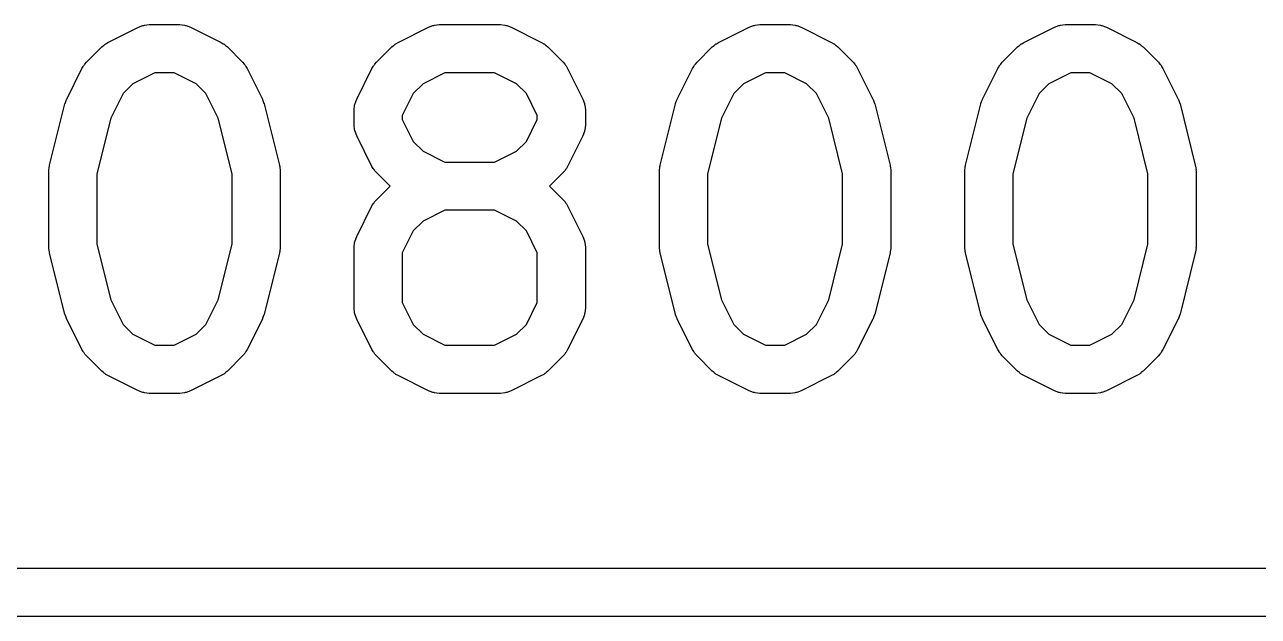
# Model space of a CAD drawing. Header units: inches. Extents: x 5.01 to 6.93, y -5.96 to -2.38.
# Drawn here: x 5.9854 to 6.1369, y -5.9337 to -5.8611 of the extents above; entities that cross this region are included whole.
import ezdxf

# ---------------------------------------------------------------- set-up
doc = ezdxf.new("R2010")
doc.units = ezdxf.units.IN
doc.header["$MEASUREMENT"] = 0
doc.layers.add('F.Silkscreen', color=41, linetype='CONTINUOUS', true_color=0xf2eda1)

msp = doc.modelspace()

# ---------------------------------------------------------------- linework, layer by layer
at = {"layer": 'F.Silkscreen', "linetype": 'CONTINUOUS'}
for p, q in [((5.99561, -5.86326), (5.99936, -5.86138)), ((5.99936, -5.86138), (5.9999, -5.86118)), ((5.9999, -5.86118), (6, -5.86117)), ((6, -5.86117), (6.0001, -5.86113)), ((6.0001, -5.86113), (6.00068, -5.86107)), ((6.00068, -5.86107), (6.00443, -5.86107)), ((6.00443, -5.86107), (6.005, -5.86113)), ((6.005, -5.86113), (6.0051, -5.86117)), ((6.0051, -5.86117), (6.00521, -5.86118)), ((6.00521, -5.86118), (6.00575, -5.86138)), ((6.00575, -5.86138), (6.0095, -5.86326)), ((6.03123, -5.86326), (6.03498, -5.86138)), ((6.03498, -5.86138), (6.03552, -5.86118)), ((6.03552, -5.86118), (6.03562, -5.86117)), ((6.03562, -5.86117), (6.03572, -5.86113)), ((6.03572, -5.86113), (6.0363, -5.86107)), ((6.0363, -5.86107), (6.0438, -5.86107)), ((6.0438, -5.86107), (6.04437, -5.86113)), ((6.04437, -5.86113), (6.04447, -5.86117)), ((6.04447, -5.86117), (6.04458, -5.86118)), ((6.04458, -5.86118), (6.04512, -5.86138)), ((6.04512, -5.86138), (6.04887, -5.86326)), ((6.0706, -5.86326), (6.07435, -5.86138)), ((6.07435, -5.86138), (6.07489, -5.86118)), ((6.07489, -5.86118), (6.075, -5.86117)), ((6.075, -5.86117), (6.07509, -5.86113)), ((6.07509, -5.86113), (6.07567, -5.86107)), ((6.07567, -5.86107), (6.07942, -5.86107)), ((6.07942, -5.86107), (6.07999, -5.86113)), ((6.07999, -5.86113), (6.08009, -5.86117)), ((6.08009, -5.86117), (6.0802, -5.86118)), ((6.0802, -5.86118), (6.08074, -5.86138)), ((6.08074, -5.86138), (6.08449, -5.86326)), ((6.10809, -5.86326), (6.11184, -5.86138)), ((6.11184, -5.86138), (6.11238, -5.86118)), ((6.11238, -5.86118), (6.11249, -5.86117)), ((6.11249, -5.86117), (6.11259, -5.86113)), ((6.11259, -5.86113), (6.11316, -5.86107)), ((6.11316, -5.86107), (6.11691, -5.86107)), ((6.11691, -5.86107), (6.11749, -5.86113)), ((6.11749, -5.86113), (6.11759, -5.86117)), ((6.11759, -5.86117), (6.11769, -5.86118)), ((6.11769, -5.86118), (6.11823, -5.86138)), ((6.11823, -5.86138), (6.12198, -5.86326)), ((5.99484, -5.86381), (5.99507, -5.86363)), ((5.99507, -5.86363), (5.99512, -5.86357)), ((5.99512, -5.86357), (5.99521, -5.86351)), ((5.99521, -5.86351), (5.99529, -5.86344)), ((5.99529, -5.86344), (5.99536, -5.86341)), ((5.99536, -5.86341), (5.99561, -5.86326)), ((6.0095, -5.86326), (6.00975, -5.86341)), ((6.00975, -5.86341), (6.00982, -5.86344)), ((6.00982, -5.86344), (6.0099, -5.86351)), ((6.0099, -5.86351), (6.00999, -5.86357)), ((6.00999, -5.86357), (6.01004, -5.86363)), ((6.01004, -5.86363), (6.01027, -5.86381)), ((6.03046, -5.86381), (6.03069, -5.86363)), ((6.03069, -5.86363), (6.03074, -5.86357)), ((6.03074, -5.86357), (6.03083, -5.86351)), ((6.03083, -5.86351), (6.03091, -5.86344)), ((6.03091, -5.86344), (6.03098, -5.86341)), ((6.03098, -5.86341), (6.03123, -5.86326)), ((6.04887, -5.86326), (6.04912, -5.86341)), ((6.04912, -5.86341), (6.04919, -5.86344)), ((6.04919, -5.86344), (6.04927, -5.86351)), ((6.04927, -5.86351), (6.04936, -5.86357)), ((6.04936, -5.86357), (6.04941, -5.86363)), ((6.04941, -5.86363), (6.04964, -5.86381)), ((6.06983, -5.86381), (6.07006, -5.86363)), ((6.07006, -5.86363), (6.07011, -5.86357)), ((6.07011, -5.86357), (6.0702, -5.86351)), ((6.0702, -5.86351), (6.07028, -5.86344)), ((6.07028, -5.86344), (6.07035, -5.86341)), ((6.07035, -5.86341), (6.0706, -5.86326)), ((6.08449, -5.86326), (6.08474, -5.86341)), ((6.08474, -5.86341), (6.08481, -5.86344)), ((6.08481, -5.86344), (6.08489, -5.86351)), ((6.08489, -5.86351), (6.08498, -5.86357)), ((6.08498, -5.86357), (6.08503, -5.86363)), ((6.08503, -5.86363), (6.08526, -5.86381)), ((6.10733, -5.86381), (6.10755, -5.86363)), ((6.10755, -5.86363), (6.1076, -5.86357)), ((6.1076, -5.86357), (6.10769, -5.86351)), ((6.10769, -5.86351), (6.10777, -5.86344)), ((6.10777, -5.86344), (6.10785, -5.86341)), ((6.10785, -5.86341), (6.10809, -5.86326)), ((6.12198, -5.86326), (6.12223, -5.86341)), ((6.12223, -5.86341), (6.1223, -5.86344)), ((6.1223, -5.86344), (6.12238, -5.86351)), ((6.12238, -5.86351), (6.12247, -5.86357)), ((6.12247, -5.86357), (6.12252, -5.86363)), ((6.12252, -5.86363), (6.12275, -5.86381)), ((5.99297, -5.86569), (5.99484, -5.86381)), ((6.01027, -5.86381), (6.01214, -5.86569)), ((6.02859, -5.86569), (6.03046, -5.86381)), ((6.04964, -5.86381), (6.05151, -5.86569)), ((6.06796, -5.86569), (6.06983, -5.86381)), ((6.08526, -5.86381), (6.08713, -5.86569)), ((6.10545, -5.86569), (6.10733, -5.86381)), ((6.12275, -5.86381), (6.12463, -5.86569)), ((5.99054, -5.8702), (5.99241, -5.86645)), ((5.99241, -5.86645), (5.99257, -5.86621)), ((5.99257, -5.86621), (5.9926, -5.86613)), ((5.9926, -5.86613), (5.99267, -5.86605)), ((5.99267, -5.86605), (5.99272, -5.86596)), ((5.99272, -5.86596), (5.99278, -5.86591)), ((5.99278, -5.86591), (5.99297, -5.86569)), ((6.01214, -5.86569), (6.01233, -5.86591)), ((6.01233, -5.86591), (6.01238, -5.86596)), ((6.01238, -5.86596), (6.01244, -5.86605)), ((6.01244, -5.86605), (6.01251, -5.86613)), ((6.01251, -5.86613), (6.01254, -5.86621)), ((6.01254, -5.86621), (6.01269, -5.86645)), ((6.01269, -5.86645), (6.01457, -5.8702)), ((6.02616, -5.8702), (6.02803, -5.86645)), ((6.02803, -5.86645), (6.02819, -5.86621)), ((6.02819, -5.86621), (6.02822, -5.86613)), ((6.02822, -5.86613), (6.02829, -5.86605)), ((6.02829, -5.86605), (6.02834, -5.86596)), ((6.02834, -5.86596), (6.0284, -5.86591)), ((6.0284, -5.86591), (6.02859, -5.86569)), ((6.05151, -5.86569), (6.0517, -5.86591)), ((6.0517, -5.86591), (6.05176, -5.86596)), ((6.05176, -5.86596), (6.05181, -5.86605)), ((6.05181, -5.86605), (6.05188, -5.86613)), ((6.05188, -5.86613), (6.05191, -5.86621)), ((6.05191, -5.86621), (6.05206, -5.86645)), ((6.05206, -5.86645), (6.05394, -5.8702)), ((6.06553, -5.8702), (6.0674, -5.86645)), ((6.0674, -5.86645), (6.06756, -5.86621)), ((6.06756, -5.86621), (6.06759, -5.86613)), ((6.06759, -5.86613), (6.06766, -5.86605)), ((6.06766, -5.86605), (6.06771, -5.86596)), ((6.06771, -5.86596), (6.06777, -5.86591)), ((6.06777, -5.86591), (6.06796, -5.86569)), ((6.08713, -5.86569), (6.08732, -5.86591)), ((6.08732, -5.86591), (6.08738, -5.86596)), ((6.08738, -5.86596), (6.08743, -5.86605)), ((6.08743, -5.86605), (6.0875, -5.86613)), ((6.0875, -5.86613), (6.08753, -5.86621)), ((6.08753, -5.86621), (6.08768, -5.86645)), ((6.08768, -5.86645), (6.08956, -5.8702)), ((6.10302, -5.8702), (6.1049, -5.86645)), ((6.1049, -5.86645), (6.10506, -5.86621)), ((6.10506, -5.86621), (6.10508, -5.86613)), ((6.10508, -5.86613), (6.10515, -5.86605)), ((6.10515, -5.86605), (6.10521, -5.86596)), ((6.10521, -5.86596), (6.10527, -5.86591)), ((6.10527, -5.86591), (6.10545, -5.86569)), ((6.12463, -5.86569), (6.12481, -5.86591)), ((6.12481, -5.86591), (6.12487, -5.86596)), ((6.12487, -5.86596), (6.12493, -5.86605)), ((6.12493, -5.86605), (6.12499, -5.86613)), ((6.12499, -5.86613), (6.12502, -5.86621)), ((6.12502, -5.86621), (6.12518, -5.86645)), ((6.12518, -5.86645), (6.12705, -5.8702)), ((6.00138, -5.86698), (5.99868, -5.86833)), ((6.00373, -5.86698), (6.00138, -5.86698)), ((6.00643, -5.86833), (6.00373, -5.86698)), ((6.037, -5.86698), (6.0343, -5.86833)), ((6.0431, -5.86698), (6.037, -5.86698)), ((6.0458, -5.86833), (6.0431, -5.86698)), ((6.07637, -5.86698), (6.07367, -5.86833)), ((6.07872, -5.86698), (6.07637, -5.86698)), ((6.08142, -5.86833), (6.07872, -5.86698)), ((6.11386, -5.86698), (6.11116, -5.86833)), ((6.11622, -5.86698), (6.11386, -5.86698)), ((6.11891, -5.86833), (6.11622, -5.86698)), ((5.99748, -5.86952), (5.99597, -5.87255)), ((5.99868, -5.86833), (5.99748, -5.86952)), ((6.00763, -5.86952), (6.00643, -5.86833)), ((6.00914, -5.87255), (6.00763, -5.86952)), ((6.0331, -5.86952), (6.03175, -5.87222)), ((6.0343, -5.86833), (6.0331, -5.86952)), ((6.047, -5.86952), (6.0458, -5.86833)), ((6.04834, -5.87222), (6.047, -5.86952)), ((6.07247, -5.86952), (6.07096, -5.87255)), ((6.07367, -5.86833), (6.07247, -5.86952)), ((6.08262, -5.86952), (6.08142, -5.86833)), ((6.08413, -5.87255), (6.08262, -5.86952)), ((6.10997, -5.86952), (6.10845, -5.87255)), ((6.11116, -5.86833), (6.10997, -5.86952)), ((6.12011, -5.86952), (6.11891, -5.86833)), ((6.12163, -5.87255), (6.12011, -5.86952)), ((5.98844, -5.87831), (5.99031, -5.87081)), ((5.99031, -5.87081), (5.99033, -5.87077)), ((5.99033, -5.87074), (5.99042, -5.8705)), ((5.99033, -5.87077), (5.99033, -5.87074)), ((5.99042, -5.8705), (5.99051, -5.87026)), ((5.99051, -5.87026), (5.99052, -5.87025)), ((5.99052, -5.87025), (5.99054, -5.8702)), ((6.01457, -5.8702), (6.01458, -5.87025)), ((6.01458, -5.87025), (6.0146, -5.87026)), ((6.0146, -5.87026), (6.01468, -5.8705)), ((6.01468, -5.8705), (6.01477, -5.87074)), ((6.01477, -5.87074), (6.01478, -5.87077)), ((6.01478, -5.87077), (6.01479, -5.87081)), ((6.01479, -5.87081), (6.01667, -5.87831)), ((6.02585, -5.87152), (6.0259, -5.87095)), ((6.0259, -5.87095), (6.02594, -5.87085)), ((6.02594, -5.87085), (6.02595, -5.87074)), ((6.02595, -5.87074), (6.02616, -5.8702)), ((6.05394, -5.8702), (6.05415, -5.87074)), ((6.05415, -5.87074), (6.05415, -5.87085)), ((6.05415, -5.87085), (6.05419, -5.87095)), ((6.05419, -5.87095), (6.05425, -5.87152)), ((6.06343, -5.87831), (6.06531, -5.87081)), ((6.06531, -5.87081), (6.06532, -5.87077)), ((6.06532, -5.87074), (6.06541, -5.8705)), ((6.06532, -5.87077), (6.06532, -5.87074)), ((6.06541, -5.8705), (6.0655, -5.87026)), ((6.0655, -5.87026), (6.06551, -5.87025)), ((6.06551, -5.87025), (6.06553, -5.8702)), ((6.08956, -5.8702), (6.08957, -5.87025)), ((6.08957, -5.87025), (6.08959, -5.87026)), ((6.08959, -5.87026), (6.08967, -5.8705)), ((6.08967, -5.8705), (6.08977, -5.87074)), ((6.08977, -5.87074), (6.08977, -5.87077)), ((6.08977, -5.87077), (6.08978, -5.87081)), ((6.08978, -5.87081), (6.09166, -5.87831)), ((6.10093, -5.87831), (6.1028, -5.87081)), ((6.1028, -5.87081), (6.10282, -5.87077)), ((6.10282, -5.87074), (6.10291, -5.8705)), ((6.10282, -5.87077), (6.10282, -5.87074)), ((6.10291, -5.8705), (6.103, -5.87026)), ((6.103, -5.87026), (6.10301, -5.87025)), ((6.10301, -5.87025), (6.10302, -5.8702)), ((6.12705, -5.8702), (6.12707, -5.87025)), ((6.12707, -5.87025), (6.12708, -5.87026)), ((6.12708, -5.87026), (6.12717, -5.8705)), ((6.12717, -5.8705), (6.12726, -5.87074)), ((6.12726, -5.87074), (6.12726, -5.87077)), ((6.12726, -5.87077), (6.12728, -5.87081)), ((6.12728, -5.87081), (6.12915, -5.87831)), ((5.99597, -5.87255), (5.99426, -5.87939)), ((6.01085, -5.87939), (6.00914, -5.87255)), ((6.02585, -5.8734), (6.02585, -5.87152)), ((6.03175, -5.87222), (6.03175, -5.8727)), ((6.03175, -5.8727), (6.0331, -5.8754)), ((6.047, -5.8754), (6.04834, -5.8727)), ((6.04834, -5.8727), (6.04834, -5.87222)), ((6.05425, -5.87152), (6.05425, -5.8734)), ((6.07096, -5.87255), (6.06925, -5.87939)), ((6.08584, -5.87939), (6.08413, -5.87255)), ((6.10845, -5.87255), (6.10674, -5.87939)), ((6.12333, -5.87939), (6.12163, -5.87255)), ((6.0259, -5.87397), (6.02585, -5.8734)), ((6.02594, -5.87407), (6.0259, -5.87397)), ((6.02595, -5.87418), (6.02594, -5.87407)), ((6.02616, -5.87472), (6.02595, -5.87418)), ((6.05415, -5.87418), (6.05394, -5.87472)), ((6.05419, -5.87397), (6.05415, -5.87407)), ((6.05415, -5.87407), (6.05415, -5.87418)), ((6.05425, -5.8734), (6.05419, -5.87397)), ((6.02803, -5.87847), (6.02616, -5.87472)), ((6.0331, -5.8754), (6.0343, -5.8766)), ((6.0458, -5.8766), (6.047, -5.8754)), ((6.05394, -5.87472), (6.05206, -5.87847)), ((6.0343, -5.8766), (6.037, -5.87794)), ((6.0431, -5.87794), (6.0458, -5.8766)), ((5.98836, -5.87888), (5.98839, -5.87866)), ((5.98839, -5.87866), (5.98841, -5.87845)), ((5.98841, -5.87845), (5.98843, -5.87841)), ((5.98843, -5.87841), (5.98844, -5.87831)), ((6.01667, -5.87831), (6.01668, -5.87841)), ((6.01668, -5.87841), (6.0167, -5.87845)), ((6.0167, -5.87845), (6.01672, -5.87866)), ((6.01672, -5.87866), (6.01675, -5.87888)), ((6.02819, -5.87872), (6.02803, -5.87847)), ((6.02822, -5.87879), (6.02819, -5.87872)), ((6.02829, -5.87887), (6.02822, -5.87879)), ((6.037, -5.87794), (6.0431, -5.87794)), ((6.05188, -5.87879), (6.05181, -5.87887)), ((6.05191, -5.87872), (6.05188, -5.87879)), ((6.05206, -5.87847), (6.05191, -5.87872)), ((6.06335, -5.87888), (6.06338, -5.87866)), ((6.06338, -5.87866), (6.0634, -5.87845)), ((6.0634, -5.87845), (6.06342, -5.87841)), ((6.06342, -5.87841), (6.06343, -5.87831)), ((6.09166, -5.87831), (6.09167, -5.87841)), ((6.09167, -5.87841), (6.09169, -5.87845)), ((6.09169, -5.87845), (6.09171, -5.87866)), ((6.09171, -5.87866), (6.09174, -5.87888)), ((6.10084, -5.87888), (6.10087, -5.87866)), ((6.10087, -5.87866), (6.10089, -5.87845)), ((6.10089, -5.87845), (6.10091, -5.87841)), ((6.10091, -5.87841), (6.10093, -5.87831)), ((6.12915, -5.87831), (6.12917, -5.87841)), ((6.12917, -5.87841), (6.12918, -5.87845)), ((6.12918, -5.87845), (6.12921, -5.87866)), ((6.12921, -5.87866), (6.12924, -5.87888)), ((5.98835, -5.87902), (5.98836, -5.87892)), ((5.98835, -5.8884), (5.98835, -5.87902)), ((5.98836, -5.87892), (5.98836, -5.87888)), ((5.99426, -5.87939), (5.99426, -5.88803)), ((6.01085, -5.88803), (6.01085, -5.87939)), ((6.01675, -5.87888), (6.01674, -5.87892)), ((6.01674, -5.87892), (6.01675, -5.87902)), ((6.01675, -5.87902), (6.01675, -5.8884)), ((6.02834, -5.87896), (6.02829, -5.87887)), ((6.0284, -5.87901), (6.02834, -5.87896)), ((6.02859, -5.87924), (6.0284, -5.87901)), ((6.03025, -5.8809), (6.02859, -5.87924)), ((6.05151, -5.87924), (6.04985, -5.8809)), ((6.0517, -5.87901), (6.05151, -5.87924)), ((6.05176, -5.87896), (6.0517, -5.87901)), ((6.05181, -5.87887), (6.05176, -5.87896)), ((6.06334, -5.87902), (6.06335, -5.87892)), ((6.06334, -5.8884), (6.06334, -5.87902)), ((6.06335, -5.87892), (6.06335, -5.87888)), ((6.06925, -5.87939), (6.06925, -5.88803)), ((6.08584, -5.88803), (6.08584, -5.87939)), ((6.09174, -5.87888), (6.09174, -5.87892)), ((6.09174, -5.87892), (6.09175, -5.87902)), ((6.09175, -5.87902), (6.09175, -5.8884)), ((6.10085, -5.87892), (6.10084, -5.87888)), ((6.10084, -5.87902), (6.10085, -5.87892)), ((6.10084, -5.8884), (6.10084, -5.87902)), ((6.10674, -5.87939), (6.10674, -5.88803)), ((6.12333, -5.88803), (6.12333, -5.87939)), ((6.12924, -5.87888), (6.12923, -5.87892)), ((6.12923, -5.87892), (6.12924, -5.87902)), ((6.12924, -5.87902), (6.12924, -5.8884)), ((6.02859, -5.88256), (6.03025, -5.8809)), ((6.04985, -5.8809), (6.05151, -5.88256)), ((6.02616, -5.88708), (6.02803, -5.88333)), ((6.02803, -5.88333), (6.02819, -5.88308)), ((6.02819, -5.88308), (6.02822, -5.88301)), ((6.02822, -5.88301), (6.02829, -5.88293)), ((6.02829, -5.88293), (6.02834, -5.88284)), ((6.02834, -5.88284), (6.0284, -5.88279)), ((6.0284, -5.88279), (6.02859, -5.88256)), ((6.05151, -5.88256), (6.0517, -5.88279)), ((6.0517, -5.88279), (6.05176, -5.88284)), ((6.05176, -5.88284), (6.05181, -5.88293)), ((6.05181, -5.88293), (6.05188, -5.88301)), ((6.05188, -5.88301), (6.05191, -5.88308)), ((6.05191, -5.88308), (6.05206, -5.88333)), ((6.05206, -5.88333), (6.05394, -5.88708)), ((6.037, -5.88385), (6.0343, -5.8852)), ((6.0431, -5.88385), (6.037, -5.88385)), ((6.0458, -5.8852), (6.0431, -5.88385)), ((6.0331, -5.8864), (6.03175, -5.88909)), ((6.0343, -5.8852), (6.0331, -5.8864)), ((6.047, -5.8864), (6.0458, -5.8852)), ((6.04834, -5.88909), (6.047, -5.8864)), ((6.02585, -5.8884), (6.0259, -5.88782)), ((6.0259, -5.88782), (6.02594, -5.88772)), ((6.02594, -5.88772), (6.02595, -5.88762)), ((6.02595, -5.88762), (6.02616, -5.88708)), ((6.05394, -5.88708), (6.05415, -5.88762)), ((6.05415, -5.88762), (6.05415, -5.88772)), ((6.05415, -5.88772), (6.05419, -5.88782)), ((6.05419, -5.88782), (6.05425, -5.8884)), ((5.98836, -5.8885), (5.98835, -5.8884)), ((5.98836, -5.88854), (5.98836, -5.8885)), ((5.98839, -5.88876), (5.98836, -5.88854)), ((5.98841, -5.88897), (5.98839, -5.88876)), ((5.98843, -5.88901), (5.98841, -5.88897)), ((5.98844, -5.88911), (5.98843, -5.88901)), ((5.99031, -5.89661), (5.98844, -5.88911)), ((5.99426, -5.88803), (5.99597, -5.89487)), ((6.00914, -5.89487), (6.01085, -5.88803)), ((6.01667, -5.88911), (6.01479, -5.89661)), ((6.01668, -5.88901), (6.01667, -5.88911)), ((6.0167, -5.88897), (6.01668, -5.88901)), ((6.01672, -5.88876), (6.0167, -5.88897)), ((6.01675, -5.88854), (6.01672, -5.88876)), ((6.01675, -5.8884), (6.01674, -5.8885)), ((6.01674, -5.8885), (6.01675, -5.88854)), ((6.02585, -5.8959), (6.02585, -5.8884)), ((6.03175, -5.88909), (6.03175, -5.8952)), ((6.04834, -5.8952), (6.04834, -5.88909)), ((6.05425, -5.8884), (6.05425, -5.8959)), ((6.06335, -5.8885), (6.06334, -5.8884)), ((6.06335, -5.88854), (6.06335, -5.8885)), ((6.06338, -5.88876), (6.06335, -5.88854)), ((6.0634, -5.88897), (6.06338, -5.88876)), ((6.06342, -5.88901), (6.0634, -5.88897)), ((6.06343, -5.88911), (6.06342, -5.88901)), ((6.06531, -5.89661), (6.06343, -5.88911)), ((6.06925, -5.88803), (6.07096, -5.89487)), ((6.08413, -5.89487), (6.08584, -5.88803)), ((6.09166, -5.88911), (6.08978, -5.89661)), ((6.09167, -5.88901), (6.09166, -5.88911)), ((6.09169, -5.88897), (6.09167, -5.88901)), ((6.09171, -5.88876), (6.09169, -5.88897)), ((6.09174, -5.88854), (6.09171, -5.88876)), ((6.09175, -5.8884), (6.09174, -5.8885)), ((6.09174, -5.8885), (6.09174, -5.88854)), ((6.10085, -5.8885), (6.10084, -5.8884)), ((6.10084, -5.88854), (6.10085, -5.8885)), ((6.10087, -5.88876), (6.10084, -5.88854)), ((6.10089, -5.88897), (6.10087, -5.88876)), ((6.10091, -5.88901), (6.10089, -5.88897)), ((6.10093, -5.88911), (6.10091, -5.88901)), ((6.1028, -5.89661), (6.10093, -5.88911)), ((6.10674, -5.88803), (6.10845, -5.89487)), ((6.12163, -5.89487), (6.12333, -5.88803)), ((6.12915, -5.88911), (6.12728, -5.89661)), ((6.12917, -5.88901), (6.12915, -5.88911)), ((6.12918, -5.88897), (6.12917, -5.88901)), ((6.12921, -5.88876), (6.12918, -5.88897)), ((6.12924, -5.88854), (6.12921, -5.88876)), ((6.12924, -5.8884), (6.12923, -5.8885)), ((6.12923, -5.8885), (6.12924, -5.88854)), ((5.99597, -5.89487), (5.99748, -5.8979)), ((6.00763, -5.8979), (6.00914, -5.89487)), ((6.03175, -5.8952), (6.0331, -5.8979)), ((6.047, -5.8979), (6.04834, -5.8952)), ((6.07096, -5.89487), (6.07247, -5.8979)), ((6.08262, -5.8979), (6.08413, -5.89487)), ((6.10845, -5.89487), (6.10997, -5.8979)), ((6.12011, -5.8979), (6.12163, -5.89487)), ((5.99033, -5.89665), (5.99031, -5.89661)), ((5.99033, -5.89668), (5.99033, -5.89665)), ((5.99042, -5.89692), (5.99033, -5.89668)), ((5.99051, -5.89716), (5.99042, -5.89692)), ((6.01468, -5.89692), (6.0146, -5.89716)), ((6.01477, -5.89668), (6.01468, -5.89692)), ((6.01478, -5.89665), (6.01477, -5.89668)), ((6.01479, -5.89661), (6.01478, -5.89665)), ((6.0259, -5.89647), (6.02585, -5.8959)), ((6.02594, -5.89657), (6.0259, -5.89647)), ((6.02595, -5.89668), (6.02594, -5.89657)), ((6.02616, -5.89722), (6.02595, -5.89668)), ((6.05415, -5.89668), (6.05394, -5.89722)), ((6.05419, -5.89647), (6.05415, -5.89657)), ((6.05415, -5.89657), (6.05415, -5.89668)), ((6.05425, -5.8959), (6.05419, -5.89647)), ((6.06532, -5.89665), (6.06531, -5.89661)), ((6.06532, -5.89668), (6.06532, -5.89665)), ((6.06541, -5.89692), (6.06532, -5.89668)), ((6.0655, -5.89716), (6.06541, -5.89692)), ((6.08967, -5.89692), (6.08959, -5.89716)), ((6.08977, -5.89668), (6.08967, -5.89692)), ((6.08978, -5.89661), (6.08977, -5.89665)), ((6.08977, -5.89665), (6.08977, -5.89668)), ((6.10282, -5.89665), (6.1028, -5.89661)), ((6.10282, -5.89668), (6.10282, -5.89665)), ((6.10291, -5.89692), (6.10282, -5.89668)), ((6.103, -5.89716), (6.10291, -5.89692)), ((6.12717, -5.89692), (6.12708, -5.89716)), ((6.12726, -5.89668), (6.12717, -5.89692)), ((6.12728, -5.89661), (6.12726, -5.89665)), ((6.12726, -5.89665), (6.12726, -5.89668)), ((5.99052, -5.89717), (5.99051, -5.89716)), ((5.99054, -5.89722), (5.99052, -5.89717)), ((5.99241, -5.90097), (5.99054, -5.89722)), ((5.99748, -5.8979), (5.99868, -5.89909)), ((6.00643, -5.89909), (6.00763, -5.8979)), ((6.01457, -5.89722), (6.01269, -5.90097)), ((6.01458, -5.89717), (6.01457, -5.89722)), ((6.0146, -5.89716), (6.01458, -5.89717)), ((6.02803, -5.90097), (6.02616, -5.89722)), ((6.0331, -5.8979), (6.0343, -5.89909)), ((6.0458, -5.89909), (6.047, -5.8979)), ((6.05394, -5.89722), (6.05206, -5.90097)), ((6.06551, -5.89717), (6.0655, -5.89716)), ((6.06553, -5.89722), (6.06551, -5.89717)), ((6.0674, -5.90097), (6.06553, -5.89722)), ((6.07247, -5.8979), (6.07367, -5.89909)), ((6.08142, -5.89909), (6.08262, -5.8979)), ((6.08956, -5.89722), (6.08768, -5.90097)), ((6.08957, -5.89717), (6.08956, -5.89722)), ((6.08959, -5.89716), (6.08957, -5.89717)), ((6.10301, -5.89717), (6.103, -5.89716)), ((6.10302, -5.89722), (6.10301, -5.89717)), ((6.1049, -5.90097), (6.10302, -5.89722)), ((6.10997, -5.8979), (6.11116, -5.89909)), ((6.11891, -5.89909), (6.12011, -5.8979)), ((6.12705, -5.89722), (6.12518, -5.90097)), ((6.12707, -5.89717), (6.12705, -5.89722)), ((6.12708, -5.89716), (6.12707, -5.89717)), ((5.99868, -5.89909), (6.00138, -5.90044)), ((6.00373, -5.90044), (6.00643, -5.89909)), ((6.0343, -5.89909), (6.037, -5.90044)), ((6.0431, -5.90044), (6.0458, -5.89909)), ((6.07367, -5.89909), (6.07637, -5.90044)), ((6.07872, -5.90044), (6.08142, -5.89909)), ((6.11116, -5.89909), (6.11386, -5.90044)), ((6.11622, -5.90044), (6.11891, -5.89909)), ((5.99257, -5.90121), (5.99241, -5.90097)), ((5.9926, -5.90129), (5.99257, -5.90121)), ((5.99267, -5.90137), (5.9926, -5.90129)), ((5.99272, -5.90146), (5.99267, -5.90137)), ((5.99278, -5.90151), (5.99272, -5.90146)), ((5.99297, -5.90173), (5.99278, -5.90151)), ((6.00138, -5.90044), (6.00373, -5.90044)), ((6.01233, -5.90151), (6.01214, -5.90173)), ((6.01238, -5.90146), (6.01233, -5.90151)), ((6.01244, -5.90137), (6.01238, -5.90146)), ((6.01251, -5.90129), (6.01244, -5.90137)), ((6.01254, -5.90121), (6.01251, -5.90129)), ((6.01269, -5.90097), (6.01254, -5.90121)), ((6.02819, -5.90121), (6.02803, -5.90097)), ((6.02822, -5.90129), (6.02819, -5.90121)), ((6.02829, -5.90137), (6.02822, -5.90129)), ((6.02834, -5.90146), (6.02829, -5.90137)), ((6.0284, -5.90151), (6.02834, -5.90146)), ((6.02859, -5.90173), (6.0284, -5.90151)), ((6.037, -5.90044), (6.0431, -5.90044)), ((6.0517, -5.90151), (6.05151, -5.90173)), ((6.05176, -5.90146), (6.0517, -5.90151)), ((6.05181, -5.90137), (6.05176, -5.90146)), ((6.05188, -5.90129), (6.05181, -5.90137)), ((6.05191, -5.90121), (6.05188, -5.90129)), ((6.05206, -5.90097), (6.05191, -5.90121)), ((6.06756, -5.90121), (6.0674, -5.90097)), ((6.06759, -5.90129), (6.06756, -5.90121)), ((6.06766, -5.90137), (6.06759, -5.90129)), ((6.06771, -5.90146), (6.06766, -5.90137)), ((6.06777, -5.90151), (6.06771, -5.90146)), ((6.06796, -5.90173), (6.06777, -5.90151)), ((6.07637, -5.90044), (6.07872, -5.90044)), ((6.08732, -5.90151), (6.08713, -5.90173)), ((6.08738, -5.90146), (6.08732, -5.90151)), ((6.08743, -5.90137), (6.08738, -5.90146)), ((6.0875, -5.90129), (6.08743, -5.90137)), ((6.08753, -5.90121), (6.0875, -5.90129)), ((6.08768, -5.90097), (6.08753, -5.90121)), ((6.10506, -5.90121), (6.1049, -5.90097)), ((6.10508, -5.90129), (6.10506, -5.90121)), ((6.10515, -5.90137), (6.10508, -5.90129)), ((6.10521, -5.90146), (6.10515, -5.90137)), ((6.10527, -5.90151), (6.10521, -5.90146)), ((6.10545, -5.90173), (6.10527, -5.90151)), ((6.11386, -5.90044), (6.11622, -5.90044)), ((6.12481, -5.90151), (6.12463, -5.90173)), ((6.12487, -5.90146), (6.12481, -5.90151)), ((6.12493, -5.90137), (6.12487, -5.90146)), ((6.12499, -5.90129), (6.12493, -5.90137)), ((6.12502, -5.90121), (6.12499, -5.90129)), ((6.12518, -5.90097), (6.12502, -5.90121)), ((5.99484, -5.90361), (5.99297, -5.90173)), ((6.01214, -5.90173), (6.01027, -5.90361)), ((6.03046, -5.90361), (6.02859, -5.90173)), ((6.05151, -5.90173), (6.04964, -5.90361)), ((6.06983, -5.90361), (6.06796, -5.90173)), ((6.08713, -5.90173), (6.08526, -5.90361)), ((6.10733, -5.90361), (6.10545, -5.90173)), ((6.12463, -5.90173), (6.12275, -5.90361)), ((5.99507, -5.90379), (5.99484, -5.90361)), ((5.99512, -5.90385), (5.99507, -5.90379)), ((5.99521, -5.90391), (5.99512, -5.90385)), ((5.99529, -5.90398), (5.99521, -5.90391)), ((5.99536, -5.90401), (5.99529, -5.90398)), ((5.99561, -5.90416), (5.99536, -5.90401)), ((5.99936, -5.90604), (5.99561, -5.90416)), ((6.0095, -5.90416), (6.00575, -5.90604)), ((6.00975, -5.90401), (6.0095, -5.90416)), ((6.00982, -5.90398), (6.00975, -5.90401)), ((6.0099, -5.90391), (6.00982, -5.90398)), ((6.00999, -5.90385), (6.0099, -5.90391)), ((6.01004, -5.90379), (6.00999, -5.90385)), ((6.01027, -5.90361), (6.01004, -5.90379)), ((6.03069, -5.90379), (6.03046, -5.90361)), ((6.03074, -5.90385), (6.03069, -5.90379)), ((6.03083, -5.90391), (6.03074, -5.90385)), ((6.03091, -5.90398), (6.03083, -5.90391)), ((6.03098, -5.90401), (6.03091, -5.90398)), ((6.03123, -5.90416), (6.03098, -5.90401)), ((6.03498, -5.90604), (6.03123, -5.90416)), ((6.04887, -5.90416), (6.04512, -5.90604)), ((6.04912, -5.90401), (6.04887, -5.90416)), ((6.04919, -5.90398), (6.04912, -5.90401)), ((6.04927, -5.90391), (6.04919, -5.90398)), ((6.04936, -5.90385), (6.04927, -5.90391)), ((6.04941, -5.90379), (6.04936, -5.90385)), ((6.04964, -5.90361), (6.04941, -5.90379)), ((6.07006, -5.90379), (6.06983, -5.90361)), ((6.07011, -5.90385), (6.07006, -5.90379)), ((6.0702, -5.90391), (6.07011, -5.90385)), ((6.07028, -5.90398), (6.0702, -5.90391)), ((6.07035, -5.90401), (6.07028, -5.90398)), ((6.0706, -5.90416), (6.07035, -5.90401)), ((6.07435, -5.90604), (6.0706, -5.90416)), ((6.08449, -5.90416), (6.08074, -5.90604)), ((6.08474, -5.90401), (6.08449, -5.90416)), ((6.08481, -5.90398), (6.08474, -5.90401)), ((6.08489, -5.90391), (6.08481, -5.90398)), ((6.08498, -5.90385), (6.08489, -5.90391)), ((6.08503, -5.90379), (6.08498, -5.90385)), ((6.08526, -5.90361), (6.08503, -5.90379)), ((6.10755, -5.90379), (6.10733, -5.90361)), ((6.1076, -5.90385), (6.10755, -5.90379)), ((6.10769, -5.90391), (6.1076, -5.90385)), ((6.10777, -5.90398), (6.10769, -5.90391)), ((6.10785, -5.90401), (6.10777, -5.90398)), ((6.10809, -5.90416), (6.10785, -5.90401)), ((6.11184, -5.90604), (6.10809, -5.90416)), ((6.12198, -5.90416), (6.11823, -5.90604)), ((6.12223, -5.90401), (6.12198, -5.90416)), ((6.1223, -5.90398), (6.12223, -5.90401)), ((6.12238, -5.90391), (6.1223, -5.90398)), ((6.12247, -5.90385), (6.12238, -5.90391)), ((6.12252, -5.90379), (6.12247, -5.90385)), ((6.12275, -5.90361), (6.12252, -5.90379)), ((5.9999, -5.90624), (5.99936, -5.90604)), ((6.00575, -5.90604), (6.00521, -5.90624)), ((6.03552, -5.90624), (6.03498, -5.90604)), ((6.04512, -5.90604), (6.04458, -5.90624)), ((6.07489, -5.90624), (6.07435, -5.90604)), ((6.08074, -5.90604), (6.0802, -5.90624)), ((6.11238, -5.90624), (6.11184, -5.90604)), ((6.11823, -5.90604), (6.11769, -5.90624)), ((6, -5.90625), (5.9999, -5.90624)), ((6.0001, -5.90629), (6, -5.90625)), ((6.00068, -5.90635), (6.0001, -5.90629)), ((6.00443, -5.90635), (6.00068, -5.90635)), ((6.005, -5.90629), (6.00443, -5.90635)), ((6.0051, -5.90625), (6.005, -5.90629)), ((6.00521, -5.90624), (6.0051, -5.90625)), ((6.03562, -5.90625), (6.03552, -5.90624)), ((6.03572, -5.90629), (6.03562, -5.90625)), ((6.0363, -5.90635), (6.03572, -5.90629)), ((6.0438, -5.90635), (6.0363, -5.90635)), ((6.04437, -5.90629), (6.0438, -5.90635)), ((6.04447, -5.90625), (6.04437, -5.90629)), ((6.04458, -5.90624), (6.04447, -5.90625)), ((6.075, -5.90625), (6.07489, -5.90624)), ((6.07509, -5.90629), (6.075, -5.90625)), ((6.07567, -5.90635), (6.07509, -5.90629)), ((6.07942, -5.90635), (6.07567, -5.90635)), ((6.07999, -5.90629), (6.07942, -5.90635)), ((6.08009, -5.90625), (6.07999, -5.90629)), ((6.0802, -5.90624), (6.08009, -5.90625)), ((6.11249, -5.90625), (6.11238, -5.90624)), ((6.11259, -5.90629), (6.11249, -5.90625)), ((6.11316, -5.90635), (6.11259, -5.90629)), ((6.11691, -5.90635), (6.11316, -5.90635)), ((6.11749, -5.90629), (6.11691, -5.90635)), ((6.11759, -5.90625), (6.11749, -5.90629)), ((6.11769, -5.90624), (6.11759, -5.90625)), ((5.40093, -5.92781), (6.7579, -5.92781)), ((6.7579, -5.93372), (5.40093, -5.93372))]:
    msp.add_line(p, q, dxfattribs=at)

doc.saveas('drawing.dxf')
